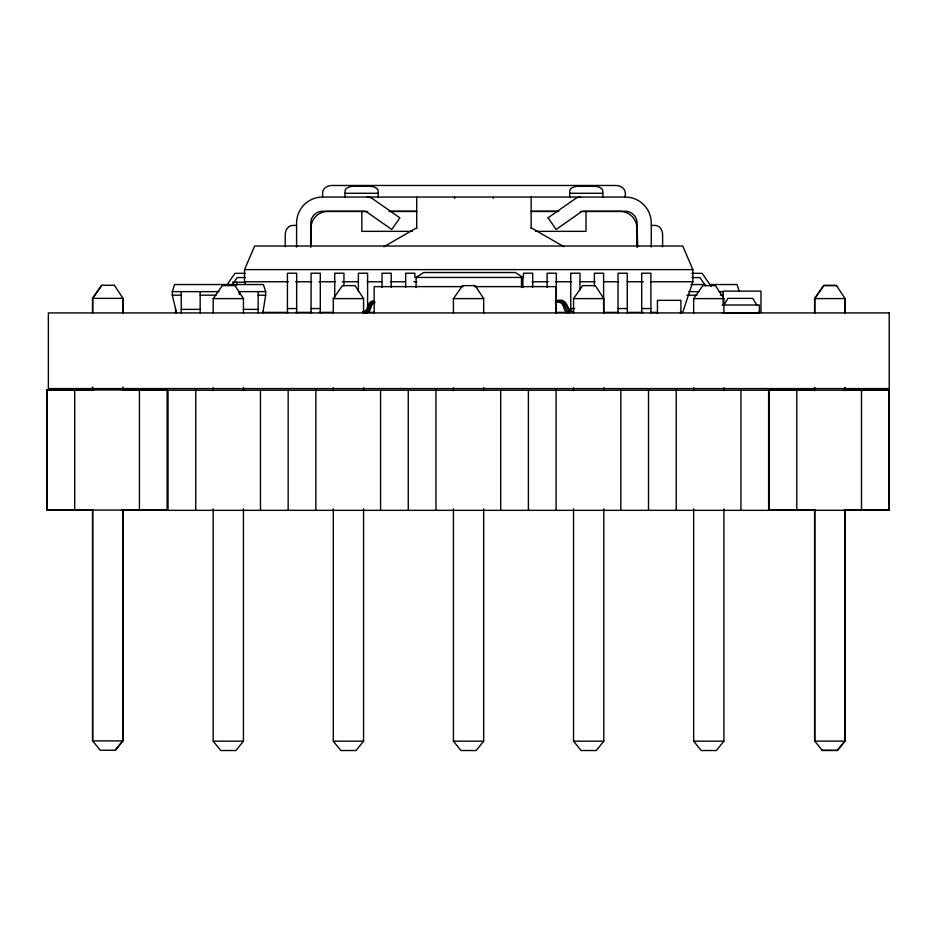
<?xml version="1.0" encoding="UTF-8"?>
<svg xmlns="http://www.w3.org/2000/svg" width="936" height="936" viewBox="0 0 936 936"><rect width="100%" height="100%" fill="white"/><g stroke="black" fill="none" stroke-linecap="round" stroke-linejoin="round"><path stroke-width="1.4" d="M262.864 312.916L265.66 295.179L265.66 291.634L263.39 284.544L174.564 284.544L172.306 291.634L172.306 295.179L176.518 312.916M245.419 284.427L244.542 281.759L244.542 269.615L254.662 246.004L682.73 246.004L692.862 269.615L692.862 281.759L682.73 312.39L679.817 312.39M723.984 304.996L727.927 298.385L752.848 298.385L756.791 304.996M226.781 285.106L234.971 273.335L245.232 273.335M232.28 284.649L237.194 277.582L245.232 277.582M92.722 312.963L92.722 298.362L101.872 285.351M213.186 313.232L213.186 298.619L222.335 285.62L234.971 285.62L243.442 298.619L243.442 313.232M333.298 313.232L333.298 298.619L342.447 285.62L355.095 285.62L363.566 298.619L363.566 313.232M453.422 313.232L453.422 298.619L462.571 285.62L475.207 285.62L483.678 298.619L483.678 313.232M573.534 313.232L573.534 298.619L582.683 285.62L595.331 285.62L603.802 298.619L603.802 313.232M693.658 313.232L693.658 298.619L702.807 285.62L715.443 285.62L723.914 298.619L723.914 313.232M814.8 313.197L814.8 298.584L823.949 285.585L836.597 285.585M115.222 750.075L122.78 740.715L122.78 509.945M122.99 510.132L122.99 740.902L115.421 750.262L100.281 750.262L92.524 740.715L92.524 509.945M243.442 508.938L243.442 741.172L235.884 750.532L220.744 750.532L213.186 741.172L213.186 508.938M363.566 508.938L363.566 741.172L355.996 750.532L340.868 750.532L333.298 741.172L333.298 508.938M483.678 508.938L483.678 741.172L476.12 750.532L460.98 750.532L453.422 741.172L453.422 508.938M603.802 508.938L603.802 741.172L596.232 750.532L581.104 750.532L573.534 741.172L573.534 508.938M723.914 508.938L723.914 741.172L716.356 750.532L701.216 750.532L693.658 741.172L693.658 508.938M841.499 745.103L837.299 750.309L822.171 750.309M843.184 743.02L844.869 740.949L844.869 510.178M845.068 510.366L845.068 741.136L837.498 750.496L822.37 750.496L814.601 740.949L814.601 510.178M374.365 302.34L371.58 303.053C369.217 306.727 369.112 313.583 362.501 311.594M371.58 303.053C367.45 305.417 369.65 313.303 363.203 312.916M637.077 247.069L637.077 223.06A11.817 11.817 0 0 0 625.26 211.244L583.643 211.244A4.727 4.727 0 0 0 580.928 212.098L556.101 229.484L548.098 217.772M547.958 217.866L575.23 198.76A9.454 9.454 0 0 1 580.659 197.051M416.099 287.527L416.099 277.442L423.575 272.528L515.432 272.528L522.908 277.442L522.908 287.527M383.947 246.706L416.707 227.787M373.008 301.907L374.692 301.252M375.055 302.527C369.158 303.697 372.399 313.349 365.344 312.916M374.365 301.018C366.374 299.976 369.673 311.091 363.203 311.594M345.056 193.272L378.167 193.272M569.696 193.272L602.796 193.272M296.583 247.069L296.583 223.06A26.009 26.009 0 0 1 322.604 197.051L625.26 197.051A26.009 26.009 0 0 1 651.269 223.06L651.269 247.069M389.282 211.244L416.707 211.244M531.145 211.244L558.581 211.244M367.626 211.477L327.565 211.477A16.555 16.555 0 0 0 311.009 228.033L311.009 246.741M389.282 211.477L416.707 211.477M531.145 211.477L558.581 211.477M580.238 211.477L620.287 211.477A16.555 16.555 0 0 1 636.843 228.033L636.843 246.741M296.583 225.424L292.523 225.424A9.454 7.277 -90 0 0 285.234 234.889L285.234 244.343A9.454 7.277 90 0 0 285.492 246.788M637.077 225.424L637.662 246.706M651.269 225.424L655.34 225.424A9.454 7.277 90 0 1 662.618 234.889L662.618 244.343A9.454 7.277 -90 0 1 662.372 246.788M412.378 231.344L361.846 231.344L361.846 211.477M535.486 231.344L586.006 231.344L586.006 211.477M244.542 269.615L692.862 269.615M691.868 273.335L702.129 273.335L711.138 286.287M416.099 277.442L522.908 277.442M691.868 277.582L699.906 277.582L705.639 285.831M244.542 281.759L288.346 281.759M295.647 281.759L311.711 281.759M319.012 281.759L335.076 281.759M342.377 281.759L358.441 281.759M367.204 281.759L381.806 281.759M390.569 281.759L405.171 281.759M413.934 281.759L416.859 281.759M532.221 281.759L548.285 281.759M555.586 281.759L571.65 281.759M580.414 281.759L595.015 281.759M603.778 281.759L618.38 281.759M627.143 281.759L643.207 281.759M650.508 281.759L692.862 281.759M232.561 282.227L245.501 282.227M690.885 284.544L705.311 284.544M709.64 284.544L737.065 284.544L739.323 291.634M114.508 285.351L101.673 285.164L92.524 298.163L92.524 312.776M462.969 286.627L374.166 286.627L374.166 312.916M474.622 286.627L556.148 286.627L556.148 312.916M172.306 291.634L218.965 291.634M265.66 291.634L239.218 291.634L239.218 294.583M688.709 291.634L698.841 291.634M719.082 291.634L723.423 291.634M172.306 295.179L181.245 295.179M200.164 295.179L216.076 295.179M258.137 295.179L265.66 295.179M686.86 295.179L697.063 295.179M720.381 295.179L723.294 295.179M92.722 298.362L122.99 298.362L122.99 312.963M814.8 298.584L845.068 298.584L845.068 313.197M213.186 298.619L243.442 298.619M333.298 298.619L363.566 298.619M453.422 298.619L483.678 298.619M573.534 298.619L603.802 298.619M693.658 298.619L723.914 298.619M555.364 301.018C568.632 296.759 565.309 309.032 572.598 311.594M555.364 302.34C565.508 299.005 565.718 306.868 569.813 312.203M722.37 304.996L759.365 304.996L759.365 312.753L722.37 312.753M287.434 308.552L296.654 308.552M311.08 308.552L320.299 308.552M570.749 308.552L574.704 308.552M618.041 308.552L627.26 308.552M641.687 308.552L650.906 308.552M181.245 309.371L200.164 309.371M243.278 309.371L258.137 309.371M573.639 311.594C562.712 315.479 567.497 300.561 558.219 301.018M261.963 312.39L288.265 312.39M295.565 312.39L311.641 312.39M318.942 312.39L333.555 312.39M367.158 312.39L374.47 312.39M555.633 312.39L567.321 312.39M603.837 312.39L618.45 312.39M627.214 312.39L643.289 312.39M650.59 312.39L657.903 312.39M758.066 312.39L760.98 312.39L760.98 291.119L723.154 291.119L723.154 305.3M93.191 389.762L46.8 389.762L46.8 509.886L93.191 509.886M121.961 389.762L166.924 389.762M815.279 389.996L768.877 389.996L768.877 510.108L815.279 510.108M844.05 389.996L889.001 389.996L889.001 510.108L844.05 510.108M121.961 509.886L166.924 509.886M122.99 740.902L92.722 740.902L92.722 510.132M213.186 741.172L243.442 741.172M333.298 741.172L363.566 741.172M453.422 741.172L483.678 741.172M573.534 741.172L603.802 741.172M693.658 741.172L723.914 741.172M845.068 741.136L814.8 741.136L814.8 510.366M558.219 302.34C565.66 301.93 561.951 313.326 569.38 312.916M531.145 227.787L563.917 246.706M845.068 298.584L836.398 285.398L823.75 285.398L814.601 298.397L814.601 312.998M114.309 285.164L122.99 298.362M861.506 390.183L861.506 510.307M845.068 387.68L845.068 390.605M844.869 298.397L844.869 312.998M844.869 387.492L844.869 390.417M814.8 387.68L814.8 390.605M814.601 387.492L814.601 390.417M796.782 390.183L796.782 510.307M740.938 390.218L740.938 510.342M723.914 387.715L723.914 390.64M693.658 387.715L693.658 390.64M680.893 313.525L680.893 300.339L657.446 300.339L657.446 313.525M676.213 390.218L676.213 510.342M650.906 312.811L650.906 273.218L641.687 273.218L641.687 312.811M648.508 390.218L648.508 510.342M627.26 312.811L627.26 273.218L618.041 273.218L618.041 312.811M625.26 197.051L625.26 192.863A9.454 7.394 0 0 0 615.806 185.468L332.058 185.468A9.454 7.394 0 0 0 322.604 192.863L322.604 197.051M620.814 390.218L620.814 510.342M603.802 387.715L603.802 390.64M603.615 312.811L603.615 273.218L594.395 273.218L594.395 285.96M602.796 197.051L602.796 190.909A9.454 4.727 0 0 0 593.342 186.182L579.15 186.182A9.454 4.727 0 0 0 569.696 190.909L569.696 197.051M579.969 290.183L579.969 273.218L570.749 273.218L570.749 311.395M573.534 387.715L573.534 390.64M556.323 312.811L556.323 273.218L547.104 273.218L547.104 287.375M556.089 390.218L556.089 510.342M532.689 287.375L532.689 273.218L523.458 273.218L523.458 277.477M531.145 197.051L531.145 228.501M528.395 390.218L528.395 510.342M521.469 277.442L521.469 287.527M500.701 390.218L500.701 510.342M493.319 197.051L493.319 198.315M483.678 387.715L483.678 390.64M454.545 197.051L454.545 198.315M453.422 387.715L453.422 390.64M435.977 390.218L435.977 510.342M416.707 197.051L416.707 228.501M414.882 277.477L414.882 273.218L405.662 273.218L405.662 287.375M408.271 390.218L408.271 510.342M391.236 287.375L391.236 273.218L382.017 273.218L382.017 287.375M380.578 390.218L380.578 510.342M378.167 197.051L378.167 190.909A9.454 4.727 0 0 0 368.702 186.182L354.522 186.182A9.454 4.727 0 0 0 345.056 190.909L345.056 197.051M367.591 308.552L367.591 273.218L358.371 273.218L358.371 291.587M367.591 309.98L367.591 312.811M363.566 387.715L363.566 390.64M343.945 285.96L343.945 273.218L334.725 273.218L334.725 297.262M333.298 387.715L333.298 390.64M320.299 312.811L320.299 273.218L311.08 273.218L311.08 312.811M315.853 390.218L315.853 510.342M310.775 247.069L310.775 223.06A11.817 11.817 0 0 1 322.604 211.244L364.209 211.244A4.727 4.727 0 0 1 366.924 212.098L391.763 229.484L399.894 217.866L372.622 198.76A9.454 9.454 0 0 0 367.193 197.051M296.654 312.811L296.654 273.218L287.434 273.218L287.434 312.811M288.159 390.218L288.159 510.342M260.465 390.218L260.465 510.342M258.137 291.634L258.137 312.916M243.442 387.715L243.442 390.64M236.785 282.227L236.785 285.152M213.186 387.715L213.186 390.64M200.164 291.634L200.164 312.916M195.741 390.218L195.741 510.342M181.245 291.634L181.245 312.916M175.547 308.88L175.547 312.916M139.417 389.949L139.417 510.073M122.99 387.445L122.99 390.37M122.78 298.163L122.78 312.776M122.78 387.258L122.78 390.183M92.722 387.445L92.722 390.37M92.524 387.258L92.524 390.183M74.693 389.949L74.693 510.073M889.2 312.916L48.368 312.916L48.368 388.58L889.2 388.58L889.2 312.916M167.123 389.949L46.999 389.949L46.999 510.073L167.123 510.073L167.123 389.949M768.631 390.218L168.035 390.218L168.035 510.342L768.631 510.342L768.631 390.218M889.2 390.183L769.076 390.183L769.076 510.307L889.2 510.307L889.2 390.183"/></g></svg>
